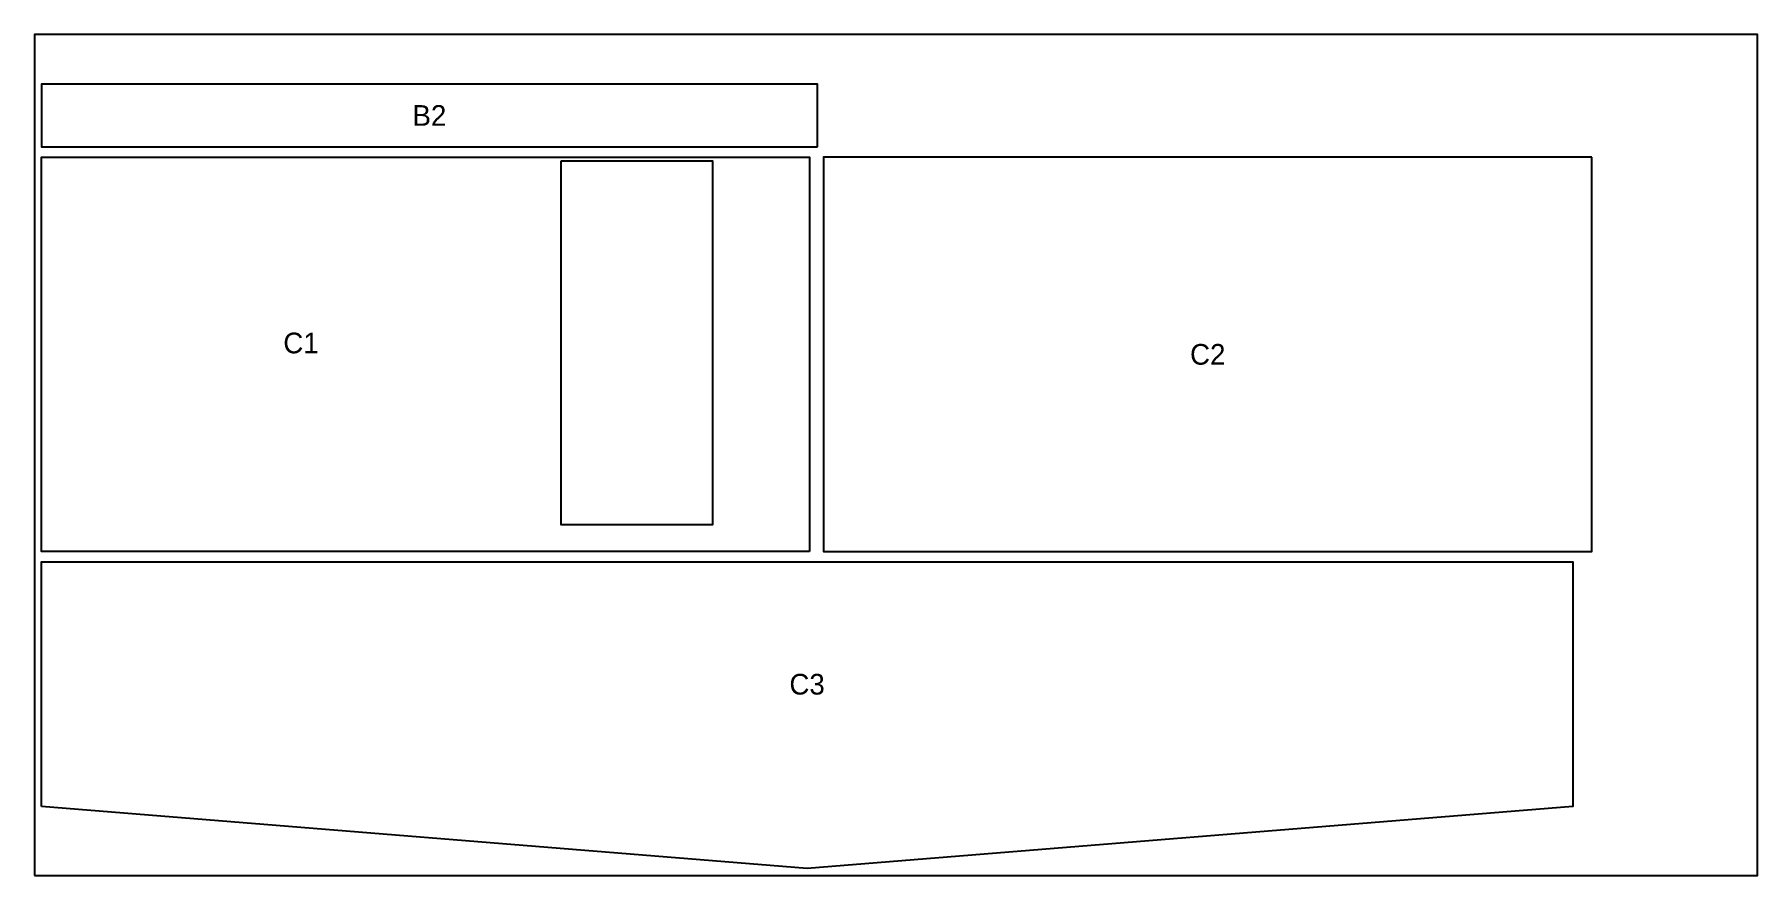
# Model space of a CAD drawing. Header units: millimetres. Extents: x 0 to 2500, y 0 to 1220.
import ezdxf
from ezdxf.enums import TextEntityAlignment as Align

# ---------------------------------------------------------------- set-up
doc = ezdxf.new("R2010")
doc.units = ezdxf.units.MM
for name, color, linetype in [('DECOUPE', 1, 'Continuous'), ('PANNEAU', 8, 'Continuous'), ('REPERES', 5, 'Continuous')]:
    doc.layers.add(name, color=color, linetype=linetype)

msp = doc.modelspace()

# ---------------------------------------------------------------- linework, layer by layer
at = {"layer": 'DECOUPE'}
for points in [[(1136, 1057), (1136, 1148), (10, 1148), (10, 1057)], [(1124.6, 470), (10, 470), (10, 1042), (1124.6, 1042)], [(763.5, 1036), (763.5, 509), (984.2, 509), (984.2, 1036)], [(2259.6, 1042), (1145, 1042), (1145, 470), (2259.6, 470)], [(10, 100), (10, 455), (2232, 455), (2232, 100), (1121, 10)]]:
    msp.add_lwpolyline(points, close=True, dxfattribs=at)
at = {"layer": 'PANNEAU'}
msp.add_lwpolyline([(0, 0), (2500, 0), (2500, 1220), (0, 1220)], close=True, dxfattribs=at)

# ---------------------------------------------------------------- texts
at = {"layer": 'REPERES'}
for s, p in [('B2', (573, 1102.5)), ('C1', (386.7, 772.5)), ('C2', (1702.3, 756)), ('C3', (1121, 277.5))]:
    msp.add_text(s, height=30, dxfattribs=at).set_placement(p, align=Align.MIDDLE_CENTER)

doc.saveas('drawing.dxf')
